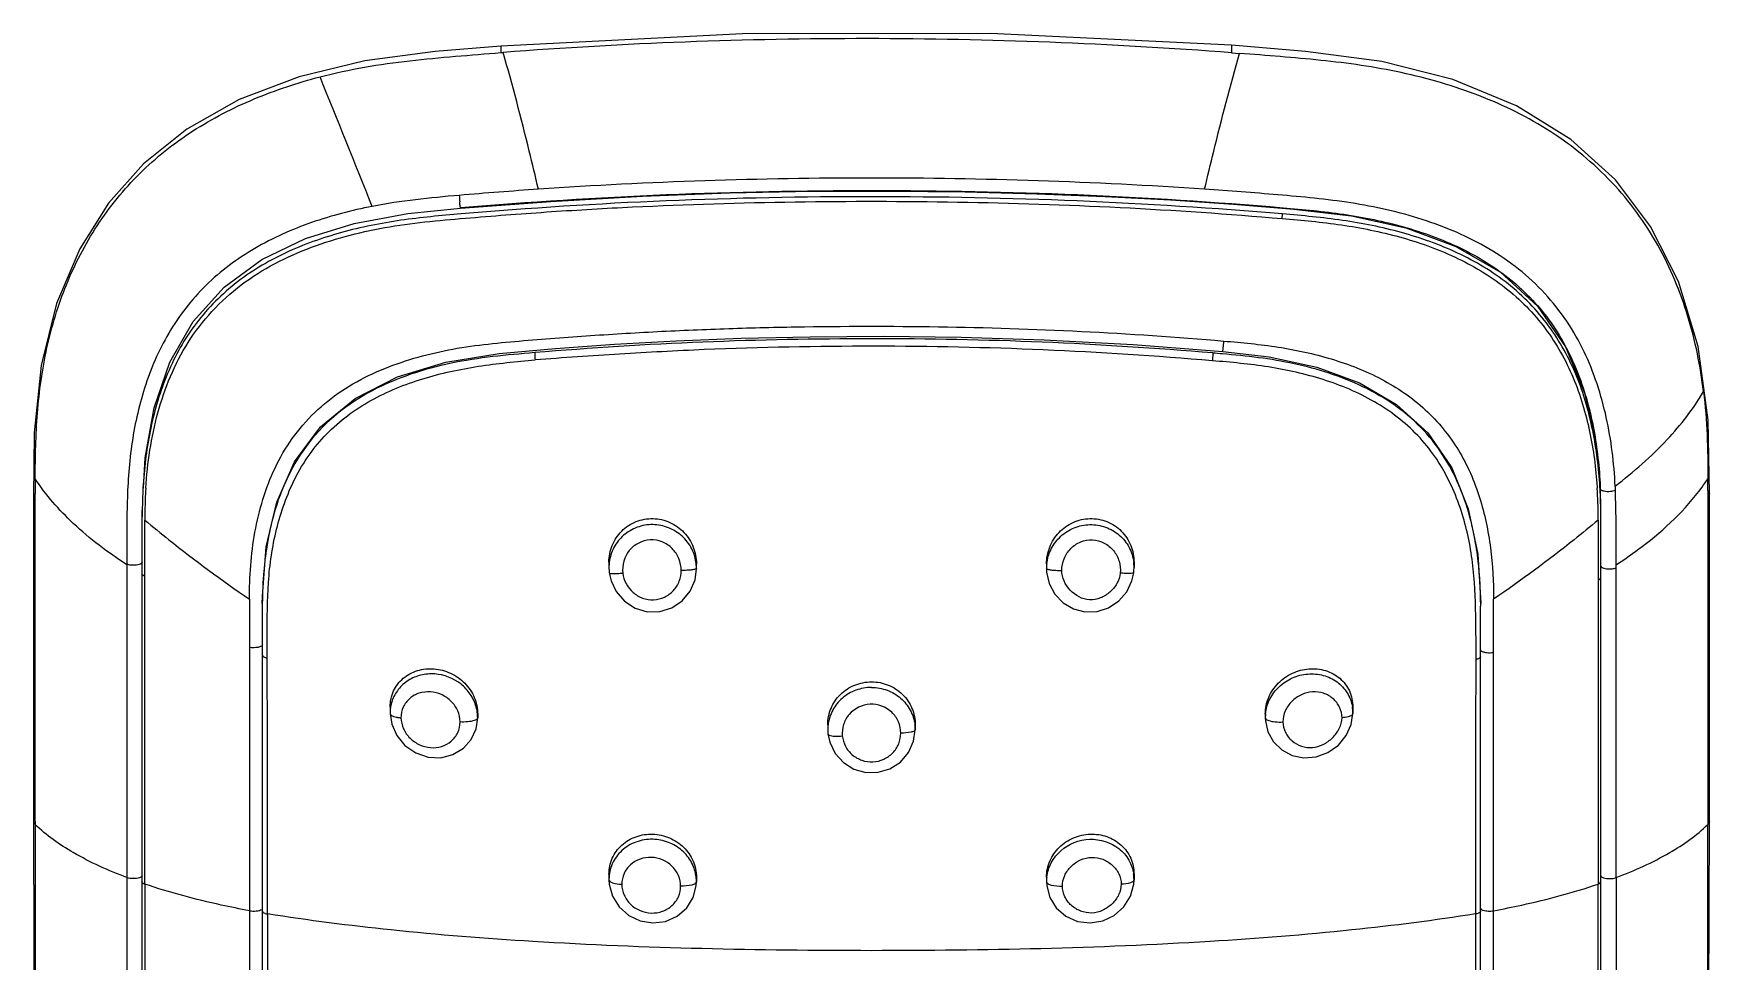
# Model space of a CAD drawing. Extents: x 300 to 2828, y 64 to 1916.
# Drawn here: x 1766.9 to 1824.4, y 1116.9 to 1148.8 of the extents above; entities that cross this region are included whole.
import ezdxf

# ---------------------------------------------------------------- set-up
doc = ezdxf.new("R2010")
doc.units = 0
doc.header["$LTSCALE"] = 10
doc.header["$MEASUREMENT"] = 0
doc.layers.add('DEF_LAYER_ASSEM_MEMBER', color=7, linetype='CONTINUOUS')

msp = doc.modelspace()

# ---------------------------------------------------------------- linework, layer by layer
at = {"layer": 'DEF_LAYER_ASSEM_MEMBER', "color": 9, "linetype": 'Continuous'}
for p, q in [((1782.938, 1148.108), (1783.015, 1148.114)), ((1766.975, 1132.741), (1766.975, 1132.993)), ((1820.517, 1133.212), (1820.519, 1133.168)), ((1824.314, 1133.086), (1824.313, 1132.877)), ((1770.729, 1130.803), (1770.729, 1132.076)), ((1820.553, 1132.076), (1820.553, 1130.715)), ((1770.729, 1130.153), (1770.729, 1130.803)), ((1820.553, 1130.715), (1820.553, 1130.023)), ((1770.117, 1130.561), (1770.118, 1130.544)), ((1770.118, 1130.544), (1770.118, 1119.813)), ((1770.729, 1119.593), (1770.729, 1130.153)), ((1821.166, 1119.813), (1821.165, 1130.437)), ((1821.166, 1130.438), (1821.166, 1130.533)), ((1820.553, 1130.023), (1820.553, 1119.593)), ((1774.316, 1129.365), (1774.316, 1127.71)), ((1816.967, 1127.54), (1816.967, 1129.365)), ((1766.973, 1121.752), (1766.973, 1121.641)), ((1824.309, 1121.751), (1824.309, 1121.64)), ((1770.118, 1119.813), (1770.118, 1048.373)), ((1821.165, 1119.813), (1821.165, 1048.373)), ((1774.931, 1118.571), (1774.931, 1047.132)), ((1816.352, 1118.571), (1816.352, 1047.132))]:
    msp.add_line(p, q, dxfattribs=at)
at = {"layer": 'DEF_LAYER_ASSEM_MEMBER', "color": 7, "linetype": 'Continuous'}
for p, q in [((1807.977, 1148.103), (1808.259, 1148.082)), ((1810.518, 1148.149), (1807.979, 1148.358)), ((1804.614, 1138.095), (1807.68, 1137.861)), ((1824.368, 1132.989), (1824.319, 1135.501)), ((1766.941, 1135.067), (1766.915, 1132.858)), ((1820.614, 1133.173), (1820.612, 1133.217)), ((1820.623, 1133.217), (1820.625, 1133.174)), ((1820.625, 1133.174), (1820.626, 1133.152)), ((1824.365, 1129.671), (1824.368, 1132.989)), ((1824.368, 1132.989), (1824.368, 1132.989)), ((1766.915, 1132.858), (1766.918, 1129.598)), ((1770.641, 1048.031), (1770.641, 1132.409)), ((1816.101, 1132.465), (1816.422, 1130.911)), ((1820.641, 1132.409), (1820.641, 1132.645)), ((1820.641, 1048.122), (1820.641, 1132.193)), ((1774.76, 1129.468), (1774.896, 1131.164)), ((1816.422, 1130.911), (1816.527, 1129.218)), ((1786.639, 1130.437), (1786.643, 1130.339)), ((1786.641, 1130.631), (1786.641, 1130.453)), ((1786.643, 1130.339), (1786.65, 1130.27)), ((1789.641, 1130.408), (1789.641, 1130.574)), ((1801.641, 1130.574), (1801.641, 1130.416)), ((1804.641, 1130.631), (1804.641, 1130.45)), ((1774.756, 1129.218), (1774.76, 1129.468)), ((1774.757, 1129.175), (1774.756, 1129.129)), ((1774.757, 1129.218), (1774.757, 1129.175)), ((1774.759, 1129.233), (1774.759, 1129.414)), ((1774.759, 1047.203), (1774.759, 1129.128)), ((1816.524, 1118.664), (1816.524, 1129.128)), ((1816.526, 1129.174), (1816.525, 1129.218)), ((1816.526, 1129.129), (1816.526, 1129.174)), ((1774.316, 1127.71), (1774.315, 1047.239)), ((1816.967, 1118.679), (1816.967, 1127.54)), ((1779.141, 1125.674), (1779.141, 1125.463)), ((1812.141, 1125.674), (1812.141, 1125.463)), ((1779.141, 1125.44), (1779.194, 1125.078)), ((1782.141, 1125.432), (1782.141, 1125.298)), ((1794.141, 1125.059), (1794.141, 1124.887)), ((1797.141, 1125.059), (1797.141, 1124.887)), ((1809.141, 1125.432), (1809.141, 1125.3)), ((1809.141, 1125.3), (1809.146, 1125.19)), ((1812.085, 1125.069), (1812.141, 1125.44)), ((1824.314, 1100.026), (1824.366, 1121.752)), ((1786.641, 1119.937), (1786.641, 1119.747)), ((1789.641, 1119.832), (1789.641, 1119.676)), ((1801.641, 1119.832), (1801.641, 1119.676)), ((1804.641, 1119.937), (1804.641, 1119.747)), ((1770.729, 1119.593), (1770.729, 1048.153)), ((1786.641, 1119.742), (1786.641, 1119.741)), ((1789.634, 1119.535), (1789.641, 1119.676)), ((1801.641, 1119.676), (1801.649, 1119.537)), ((1804.642, 1119.742), (1804.642, 1119.741)), ((1820.553, 1048.153), (1820.553, 1119.593)), ((1816.524, 1047.175), (1816.524, 1118.664)), ((1816.968, 1047.239), (1816.967, 1118.679))]:
    msp.add_line(p, q, dxfattribs=at)
for points in [[(1807.979, 1148.358), (1799.718, 1148.764), (1791.214, 1148.754), (1782.937, 1148.33)], [(1782.937, 1148.33), (1780.684, 1148.141), (1778.271, 1147.824)], [(1824.319, 1135.501), (1823.978, 1138.027), (1823.303, 1140.261), (1822.35, 1142.148), (1821.141, 1143.74), (1819.618, 1145.124), (1817.751, 1146.286), (1815.567, 1147.186), (1813.135, 1147.799), (1810.518, 1148.149)], [(1778.271, 1147.824), (1776.021, 1147.283), (1773.968, 1146.496), (1772.175, 1145.486), (1770.681, 1144.289), (1769.488, 1142.942), (1768.499, 1141.374), (1767.705, 1139.504), (1767.179, 1137.376), (1766.941, 1135.067)], [(1781.554, 1142.771), (1784.645, 1143.006), (1787.795, 1143.184), (1790.778, 1143.295), (1793.606, 1143.351), (1796.294, 1143.361), (1798.856, 1143.333), (1801.304, 1143.27), (1803.647, 1143.176), (1805.894, 1143.054), (1808.047, 1142.906)], [(1770.683, 1133.172), (1770.738, 1134.212), (1771.046, 1135.921), (1771.588, 1137.494), (1772.389, 1138.887), (1773.451, 1140.067), (1774.745, 1141.009), (1776.238, 1141.729), (1777.904, 1142.248), (1779.75, 1142.587), (1781.554, 1142.771)], [(1808.047, 1142.906), (1810.121, 1142.737), (1812.098, 1142.505), (1813.957, 1142.096), (1815.674, 1141.462), (1817.202, 1140.576), (1818.474, 1139.415), (1819.437, 1138.018), (1820.089, 1136.446), (1820.474, 1134.747), (1820.623, 1133.217)], [(1782.878, 1137.79), (1784.809, 1137.961), (1786.827, 1138.106), (1788.945, 1138.224), (1791.179, 1138.311), (1793.543, 1138.365)], [(1793.543, 1138.365), (1796.05, 1138.379), (1798.715, 1138.347), (1801.562, 1138.258), (1804.614, 1138.095)], [(1774.896, 1131.164), (1775.253, 1132.695), (1775.858, 1134.072), (1776.753, 1135.269), (1777.939, 1136.248), (1779.39, 1136.987), (1781.055, 1137.496), (1782.878, 1137.79)], [(1807.68, 1137.861), (1809.272, 1137.677), (1810.909, 1137.32), (1812.366, 1136.781), (1813.644, 1136.041), (1814.711, 1135.071), (1815.538, 1133.866), (1816.101, 1132.465)], [(1786.65, 1130.27), (1786.712, 1129.995), (1786.893, 1129.622), (1787.174, 1129.299), (1787.536, 1129.058), (1787.952, 1128.934), (1788.383, 1128.94), (1788.792, 1129.065), (1789.151, 1129.303), (1789.426, 1129.639), (1789.592, 1130.029), (1789.641, 1130.408)], [(1801.641, 1130.416), (1801.646, 1130.29), (1801.732, 1129.9), (1801.922, 1129.538), (1802.208, 1129.239), (1802.561, 1129.033), (1802.958, 1128.932), (1803.372, 1128.943), (1803.769, 1129.071), (1804.117, 1129.303), (1804.392, 1129.616), (1804.57, 1129.988), (1804.631, 1130.272)], [(1804.631, 1130.272), (1804.637, 1130.34), (1804.641, 1130.45)], [(1766.918, 1129.598), (1766.918, 1125.751), (1766.918, 1121.752)], [(1824.365, 1121.752), (1824.365, 1125.78), (1824.365, 1129.671)], [(1779.194, 1125.078), (1779.364, 1124.689), (1779.646, 1124.347), (1780.017, 1124.094), (1780.439, 1123.949), (1780.877, 1123.927), (1781.293, 1124.033), (1781.651, 1124.249), (1781.923, 1124.554), (1782.089, 1124.921), (1782.141, 1125.298)], [(1809.146, 1125.19), (1809.228, 1124.815), (1809.418, 1124.472), (1809.704, 1124.193), (1810.06, 1124.005), (1810.462, 1123.923), (1810.882, 1123.957), (1811.287, 1124.105), (1811.645, 1124.355), (1811.919, 1124.689), (1812.085, 1125.069)], [(1794.141, 1124.887), (1794.144, 1124.784), (1794.148, 1124.742)], [(1794.148, 1124.742), (1794.208, 1124.456), (1794.391, 1124.075), (1794.676, 1123.757), (1795.038, 1123.534), (1795.445, 1123.423), (1795.865, 1123.427), (1796.271, 1123.546), (1796.632, 1123.778), (1796.913, 1124.105), (1797.087, 1124.489), (1797.141, 1124.887)], [(1766.917, 1121.752), (1766.969, 1100.022), (1767.09, 1075.972), (1767.172, 1050.126)], [(1786.641, 1119.741), (1786.65, 1119.587), (1786.76, 1119.182), (1786.988, 1118.811), (1787.318, 1118.518), (1787.716, 1118.332), (1788.148, 1118.26), (1788.584, 1118.314), (1788.984, 1118.492), (1789.311, 1118.774), (1789.532, 1119.135), (1789.634, 1119.535)], [(1801.649, 1119.537), (1801.75, 1119.136), (1801.971, 1118.775), (1802.298, 1118.492), (1802.699, 1118.314), (1803.135, 1118.26), (1803.568, 1118.332), (1803.965, 1118.518), (1804.296, 1118.811), (1804.524, 1119.183), (1804.633, 1119.589), (1804.642, 1119.741)]]:
    msp.add_lwpolyline(points, dxfattribs=at)
at = {"layer": 'DEF_LAYER_ASSEM_MEMBER', "color": 9, "linetype": 'Continuous'}
for centre, radius, start, end in [((926.27, 802.349), 917.752, 21.777258, 22.076132), ((1796.818, 962.525), 181.336, 93.98282, 94.84303), ((1790.324, 1143.816), 8.836, 183.9121, 185.34989), ((1889.985, 1133.24), 123.01, 179.88173, 180.11524), ((1787.337, 1132.111), 16.607, 176.36033, 178.99898), ((1803.639, 1132.099), 16.915, 0.30238, 3.62271), ((1818.469, 1137.287), 6.964, 324.13393, 327.07647), ((1715.206, 1133.238), 109.108, 359.91995, 0.13847), ((-2848.431, 1128.427), 4615.408, 359.917145, 0.053553), ((1788.701, 1132.08), 17.972, 178.97487, 179.66133), ((1789.196, 1132.077), 18.467, 179.65982, 180.00053), ((1802.002, 1132.077), 18.551, 359.99993, 0.34581), ((1788.101, 1130.453), 1.459, 173.04555, 179.98917), ((1788.155, 1130.415), 1.486, 0.00777, 6.10006), ((1803.113, 1130.415), 1.472, 173.8619, 179.98717), ((1803.18, 1130.453), 1.461, 0.01149, 6.94176), ((1810.813, 1125.463), 1.329, 0.00639, 9.0561), ((1795.541, 1124.887), 1.399, 173.00431, 179.98829), ((1795.743, 1124.887), 1.399, 0.0122, 6.9968), ((1810.5, 1125.299), 1.359, 174.51395, 179.98377), ((1788.292, 1119.676), 1.349, 0.01678, 6.58626), ((1802.989, 1119.676), 1.348, 173.43747, 179.98217), ((1803.304, 1119.746), 1.337, 0.01408, 8.10911)]:
    msp.add_arc(centre, radius, start, end, dxfattribs=at)
at = {"layer": 'DEF_LAYER_ASSEM_MEMBER', "color": 7, "linetype": 'Continuous'}
for centre, radius, start, end in [((1795.868, 1003.015), 135.279, 85.13403, 90.09586), ((1798.578, 1034.54), 103.636, 84.96637, 85.14854), ((1787.605, 1132.217), 16.964, 176.77272, 179.3557), ((1809.155, 1130.427), 7.209, 22.6291, 23.21251), ((1803.347, 1132.206), 17.295, 359.95746, 3.20389), ((1799.901, 1132.281), 20.743, 1.72998, 2.40645), ((1789.011, 1132.194), 18.37, 179.33186, 180.00211), ((1794.074, 1132.116), 26.573, 0.631, 1.70532), ((1784.082, 1129.768), 9.273, 164.30309, 164.70379), ((1806.667, 1129.636), 9.823, 13.06032, 14.08426), ((1806.182, 1129.529), 10.319, 8.67305, 13.03182), ((1786.595, 1129.333), 11.826, 172.67057, 175.11493), ((1785.656, 1129.449), 10.88, 171.36462, 172.64123), ((1805.51, 1129.423), 11, 6.45946, 8.693), ((1803.958, 1129.259), 12.56, 3.45437, 6.40631), ((1780.731, 1125.295), 1.411, 5.49184, 15.70722), ((1780.487, 1125.463), 1.345, 180.00001, 180.962), ((1780.777, 1125.299), 1.364, 0.01645, 5.47341), ((1810.795, 1125.463), 1.347, 359.03615, 359.99973)]:
    msp.add_arc(centre, radius, start, end, dxfattribs=at)
for points, start_tangent, end_tangent in [([(1807.992, 1148.102), (1801.752, 1148.462), (1795.503, 1148.588), (1789.254, 1148.47), (1783.015, 1148.114)], (-0.997008, 0.077297), (-0.99702, -0.077146)), ([(1824.164, 1136.483), (1823.628, 1139.06), (1822.599, 1141.499), (1821.018, 1143.659), (1818.925, 1145.393), (1816.466, 1146.633), (1813.802, 1147.422), (1812.429, 1147.671), (1811.043, 1147.843), (1808.259, 1148.082)], (-0.121758, 0.99256), (-0.997028, 0.077046)), ([(1766.974, 1133.494), (1767.05, 1135.746), (1767.376, 1137.98), (1768.043, 1140.147), (1769.099, 1142.171), (1770.555, 1143.962), (1772.382, 1145.422), (1774.477, 1146.518), (1776.737, 1147.276)], (0.001586, 0.999999), (0.967972, 0.251058)), ([(1781.556, 1142.791), (1788.597, 1143.239), (1795.652, 1143.381), (1802.707, 1143.237), (1809.748, 1142.789)], (0.996414, 0.084616), (0.996375, -0.085074)), ([(1778.525, 1142.834), (1776.447, 1142.279), (1774.503, 1141.394), (1772.824, 1140.12), (1771.549, 1138.482), (1770.723, 1136.606), (1770.277, 1134.618), (1770.124, 1132.592), (1770.117, 1130.561)], (-0.981517, -0.191375), (-0.004613, -0.999989)), ([(1809.73, 1142.574), (1802.697, 1143.022), (1795.65, 1143.165), (1788.603, 1143.023), (1781.571, 1142.576)], (-0.996384, 0.084966), (-0.996421, -0.084531)), ([(1809.748, 1142.789), (1811.83, 1142.565), (1813.875, 1142.135), (1815.821, 1141.409), (1817.559, 1140.316), (1818.937, 1138.838), (1819.87, 1137.079), (1820.402, 1135.175), (1820.623, 1133.217)], (0.996375, -0.085074), (0.04607, -0.998938)), ([(1781.571, 1142.576), (1779.506, 1142.357), (1777.478, 1141.938), (1775.543, 1141.232), (1773.807, 1140.166), (1772.417, 1138.722), (1771.464, 1136.991), (1770.91, 1135.111), (1770.668, 1133.172)], (-0.996421, -0.084531), (-0.056753, -0.998388)), ([(1820.612, 1133.217), (1820.365, 1135.147), (1819.809, 1137.019), (1818.852, 1138.739), (1817.465, 1140.175), (1815.734, 1141.234), (1813.806, 1141.938), (1811.786, 1142.355), (1809.73, 1142.574)], (-0.059413, 0.998233), (-0.996384, 0.084966)), ([(1774.316, 1129.365), (1774.507, 1131.657), (1775.194, 1133.861), (1775.783, 1134.869), (1776.553, 1135.761), (1777.483, 1136.508), (1778.535, 1137.094), (1779.666, 1137.534), (1780.843, 1137.85), (1782.047, 1138.059), (1783.263, 1138.19), (1784.483, 1138.291), (1785.704, 1138.383), (1788.148, 1138.534), (1790.594, 1138.64), (1793.042, 1138.702), (1797.94, 1138.707), (1802.835, 1138.549), (1807.72, 1138.216)], (0, 1), (0.996348, -0.08538)), ([(1795.641, 1138.293), (1789.863, 1138.179), (1784.095, 1137.818)], (-1, 0.000051), (-0.996536, -0.083164)), ([(1807.72, 1138.216), (1809.581, 1138.009), (1811.403, 1137.601), (1813.123, 1136.908), (1814.624, 1135.861), (1815.762, 1134.469), (1816.485, 1132.848), (1816.859, 1131.123), (1816.967, 1129.365)], (0.996348, -0.08538), (0, -1)), ([(1784.095, 1137.818), (1782.657, 1137.681), (1781.231, 1137.453), (1779.842, 1137.075), (1778.525, 1136.513), (1777.34, 1135.735), (1776.362, 1134.733), (1775.633, 1133.559), (1775.154, 1132.276)], (-0.9965, -0.083595), (-0.270553, -0.962705)), ([(1807.327, 1137.541), (1801.528, 1137.913), (1795.719, 1138.038), (1789.91, 1137.921), (1787.008, 1137.767), (1785.559, 1137.672), (1784.11, 1137.57)], (-0.99646, 0.084074), (-0.996973, -0.077755)), ([(1815.781, 1133.269), (1815.221, 1134.316), (1814.47, 1135.252), (1813.543, 1136.036), (1812.482, 1136.651), (1811.335, 1137.11), (1810.136, 1137.434), (1808.91, 1137.646), (1807.671, 1137.777)], (-0.394152, 0.919045), (-0.996118, 0.088026)), ([(1774.92, 1128.103), (1774.97, 1129.941), (1775.068, 1130.856), (1775.247, 1131.761), (1775.514, 1132.645), (1775.88, 1133.499), (1776.962, 1135.026), (1778.481, 1136.177), (1780.265, 1136.923), (1782.167, 1137.35), (1784.11, 1137.569)], (0.008922, 0.99996), (0.996097, 0.088262)), ([(1816.363, 1128.122), (1816.312, 1129.938), (1816.042, 1131.739), (1815.422, 1133.459), (1814.954, 1134.256), (1814.365, 1134.977), (1812.879, 1136.134), (1811.125, 1136.893), (1809.248, 1137.327), (1807.327, 1137.541)], (-0.015909, 0.999873), (-0.99638, 0.085008)), ([(1816.195, 1132.027), (1815.81, 1133.201)], (-0.243378, 0.969931), (-0.384774, 0.923011)), ([(1821.166, 1130.533), (1821.167, 1131.173), (1821.142, 1133.101)], (-0.000495, 1), (-0.039911, 0.999203)), ([(1775.137, 1132.214), (1774.899, 1131.082)], (-0.263814, -0.964574), (-0.150204, -0.988655)), ([(1786.641, 1130.631), (1786.754, 1131.207), (1787.079, 1131.697), (1787.57, 1132.023), (1788.152, 1132.128), (1788.729, 1131.996), (1789.211, 1131.652), (1789.53, 1131.153), (1789.641, 1130.574)], (0, 1), (0, -1)), ([(1801.641, 1130.574), (1801.753, 1131.153), (1802.071, 1131.652), (1802.554, 1131.996), (1803.131, 1132.128), (1803.713, 1132.023), (1804.204, 1131.697), (1804.528, 1131.207), (1804.641, 1130.631)], (0, 1), (0, -1)), ([(1774.811, 1130.34), (1774.757, 1129.218)], (-0.085721, -0.996319), (-0.016073, -0.999871)), ([(1816.525, 1129.218), (1816.496, 1130.016)], (-0.01562, 0.999878), (-0.061319, 0.998118)), ([(1774.922, 1127.35), (1774.92, 1128.103)], (0.001578, 0.999999), (-0.004559, 0.99999)), ([(1816.363, 1128.107), (1816.36, 1127.299)], (-0.003973, -0.999992), (0.001578, -0.999999)), ([(1779.141, 1125.674), (1779.259, 1126.215), (1779.589, 1126.649), (1780.076, 1126.913), (1780.646, 1126.974), (1781.214, 1126.824), (1781.698, 1126.481), (1782.025, 1125.994), (1782.141, 1125.432)], (0, 1), (0, -1)), ([(1782.089, 1125.677), (1781.889, 1126.105), (1781.561, 1126.456), (1780.667, 1126.799), (1780.191, 1126.758), (1779.761, 1126.576), (1779.421, 1126.27), (1779.207, 1125.872)], (-0.27053, 0.962712), (-0.312698, -0.949853)), ([(1809.141, 1125.432), (1809.258, 1125.994), (1809.585, 1126.481), (1810.069, 1126.824), (1810.637, 1126.974), (1811.207, 1126.913), (1811.694, 1126.649), (1812.024, 1126.215), (1812.141, 1125.674)], (0, 1), (0, -1)), ([(1794.141, 1125.059), (1794.255, 1125.619), (1794.579, 1126.096), (1795.066, 1126.416), (1795.641, 1126.529), (1796.217, 1126.416), (1796.704, 1126.096), (1797.028, 1125.619), (1797.141, 1125.059)], (0, 1), (0, -1)), ([(1779.207, 1125.872), (1779.141, 1125.463)], (-0.312698, -0.949853), (0, -1)), ([(1809.745, 1125.153), (1809.832, 1124.793), (1810.058, 1124.505), (1810.379, 1124.322), (1810.754, 1124.274), (1811.127, 1124.381), (1811.446, 1124.611), (1811.677, 1124.928), (1811.771, 1125.297)], (-0.000933, -1), (0.022867, 0.999739)), ([(1786.641, 1119.937), (1786.756, 1120.478), (1787.082, 1120.928), (1787.569, 1121.218), (1788.143, 1121.306), (1788.715, 1121.178), (1789.201, 1120.855), (1789.527, 1120.382), (1789.641, 1119.832)], (0, 1), (0, -1)), ([(1801.641, 1119.832), (1801.756, 1120.382), (1802.081, 1120.854), (1802.567, 1121.178), (1803.139, 1121.306), (1803.713, 1121.219), (1804.2, 1120.929), (1804.527, 1120.479), (1804.641, 1119.937)], (0, 1), (0, -1)), ([(1770.552, 1119.808), (1770.332, 1119.779), (1770.118, 1119.813)], (-0.947844, -0.318733), (-0.934461, 0.356067)), ([(1770.641, 1119.881), (1770.635, 1119.861), (1770.552, 1119.808)], (-0.00679, -0.999977), (-0.947844, -0.318733)), ([(1820.642, 1119.881), (1820.648, 1119.861), (1820.731, 1119.808)], (0.009662, -0.999953), (0.947716, -0.319115)), ([(1820.731, 1119.808), (1820.951, 1119.779), (1821.166, 1119.813)], (0.947716, -0.319115), (0.933787, 0.35783)), ([(1804.201, 1119.587), (1804.114, 1119.223), (1803.888, 1118.915), (1803.568, 1118.694), (1803.19, 1118.6), (1802.811, 1118.666), (1802.49, 1118.864), (1802.268, 1119.161), (1802.185, 1119.52)], (-0.011014, -0.999939), (-0.012835, 0.999918)), ([(1774.759, 1118.664), (1774.78, 1118.627)], (0, -1), (0.753765, -0.657144)), ([(1774.78, 1118.627), (1774.791, 1118.618), (1774.839, 1118.594)], (0.753765, -0.657144), (0.938681, -0.344788)), ([(1816.503, 1118.627), (1816.492, 1118.618), (1816.444, 1118.594)], (-0.753016, -0.658003), (-0.938849, -0.34433)), ([(1816.524, 1118.664), (1816.503, 1118.627)], (-0.000008, -1), (-0.753016, -0.658003)), ([(1774.839, 1118.594), (1774.86, 1118.587), (1774.931, 1118.571)], (0.938681, -0.344788), (0.987306, -0.158833)), ([(1816.444, 1118.594), (1816.423, 1118.587), (1816.352, 1118.571)], (-0.938849, -0.34433), (-0.987282, -0.158976))]:
    msp.add_spline(points, degree=3, dxfattribs=dict(at, start_tangent=start_tangent, end_tangent=end_tangent))
at = {"layer": 'DEF_LAYER_ASSEM_MEMBER', "color": 9, "linetype": 'Continuous'}
for points, start_tangent, end_tangent in [([(1776.737, 1147.276), (1778.265, 1147.608), (1779.816, 1147.83), (1781.376, 1147.982), (1782.938, 1148.108)], (0.968034, 0.25082), (0.996959, 0.077928)), ([(1782.937, 1148.33), (1782.935, 1148.326), (1782.934, 1148.314), (1782.933, 1148.268), (1782.935, 1148.197), (1782.938, 1148.108)], (-0.996426, -0.084472), (0.045202, -0.998978)), ([(1784.223, 1143.423), (1783.908, 1144.733), (1783.015, 1148.114)], (-0.229151, 0.973391), (-0.277184, 0.960817)), ([(1807.06, 1143.423), (1807.373, 1144.723), (1808.259, 1148.082)], (0.229163, 0.973388), (0.276698, 0.960957)), ([(1807.979, 1148.358), (1807.981, 1148.353), (1807.983, 1148.339), (1807.983, 1148.316), (1807.983, 1148.285), (1807.981, 1148.204), (1807.977, 1148.103)], (0.997319, -0.073178), (-0.047142, -0.998888)), ([(1807.06, 1143.422), (1795.641, 1143.806), (1784.223, 1143.421)], (-0.997623, 0.06891), (-0.997613, -0.069047)), ([(1821.136, 1133.242), (1820.831, 1135.594), (1820.069, 1137.851), (1819.473, 1138.896), (1818.721, 1139.848), (1817.824, 1140.682), (1816.804, 1141.38), (1814.523, 1142.385), (1812.077, 1142.953), (1809.573, 1143.231), (1807.06, 1143.422)], (-0.048222, 0.998837), (-0.997693, 0.067882)), ([(1770.763, 1133.166), (1771.178, 1135.752), (1772.219, 1138.172), (1773.033, 1139.232), (1774.036, 1140.14), (1776.447, 1141.433), (1779.126, 1142.136), (1781.892, 1142.445), (1784.67, 1142.654), (1787.451, 1142.815), (1793.021, 1142.99), (1798.594, 1142.985), (1804.163, 1142.798), (1809.722, 1142.418)], (0.063943, 0.997954), (0.996363, -0.085207)), ([(1781.508, 1143.213), (1778.525, 1142.834)], (-0.996194, -0.087166), (-0.981129, -0.193354)), ([(1781.554, 1142.771), (1781.552, 1142.774), (1781.55, 1142.785), (1781.547, 1142.804), (1781.543, 1142.829), (1781.535, 1142.901), (1781.526, 1142.992)], (-0.997149, -0.075463), (-0.093019, 0.995664)), ([(1809.722, 1142.418), (1809.725, 1142.468), (1809.73, 1142.574)], (0.070714, 0.997497), (0.000998, 1)), ([(1809.722, 1142.418), (1811.75, 1142.2), (1813.743, 1141.787), (1815.645, 1141.094), (1817.357, 1140.055), (1818.736, 1138.647), (1819.694, 1136.957), (1820.259, 1135.114), (1820.517, 1133.212)], (0.996363, -0.085207), (0.066775, -0.997768)), ([(1807.68, 1137.861), (1807.683, 1137.868), (1807.687, 1137.891), (1807.692, 1137.929), (1807.698, 1137.979), (1807.71, 1138.1), (1807.72, 1138.216)], (0.996488, -0.083738), (0.082064, 0.996627)), ([(1784.095, 1137.818), (1784.096, 1137.778), (1784.11, 1137.569)], (0.006981, -0.999976), (0.079375, -0.996845)), ([(1807.343, 1137.805), (1807.341, 1137.762), (1807.327, 1137.541)], (-0.006688, -0.999978), (-0.082331, -0.996605)), ([(1821.136, 1133.243), (1822.917, 1134.837), (1824.164, 1136.483)], (0.794376, 0.607426), (0.504057, 0.86367)), ([(1824.164, 1136.483), (1824.314, 1133.502)], (0.121618, -0.992577), (0.001814, -0.999998)), ([(1770.117, 1130.544), (1768.277, 1131.964), (1766.974, 1133.495)], (-0.840002, 0.542583), (-0.54434, 0.838865)), ([(1820.626, 1133.152), (1820.655, 1133.11), (1820.754, 1133.074)], (0.047887, -0.998853), (0.978943, -0.204133)), ([(1820.754, 1133.074), (1820.973, 1133.065), (1821.142, 1133.101)], (0.978943, -0.204133), (0.929899, 0.367815)), ([(1821.142, 1133.101), (1821.147, 1133.139), (1821.136, 1133.242)], (0.189139, 0.98195), (-0.31762, 0.948218)), ([(1821.166, 1130.544), (1822.061, 1131.169), (1824.112, 1133.207)], (0.839989, 0.542604), (0.585584, 0.810612)), ([(1824.368, 1132.989), (1824.336, 1132.903), (1824.313, 1132.877)], (-0.001499, -0.999999), (-0.708957, -0.705251)), ([(1766.915, 1132.858), (1766.95, 1132.768), (1766.975, 1132.741)], (0.001524, -0.999999), (0.726811, -0.686837)), ([(1824.313, 1132.877), (1824.309, 1121.751)], (-0.001596, -0.999999), (-0.000178, -1)), ([(1770.729, 1132.076), (1771.552, 1131.404), (1774.316, 1129.365)], (0.765019, -0.644007), (0.824254, -0.56622)), ([(1788.141, 1131.921), (1787.607, 1131.828), (1787.144, 1131.554), (1786.812, 1131.136), (1786.652, 1130.63)], (-0.999962, 0.008699), (-0.121003, -0.992652)), ([(1789.633, 1130.573), (1789.479, 1131.092), (1789.147, 1131.524), (1788.681, 1131.814), (1788.141, 1131.921)], (-0.106205, 0.994344), (-0.999919, 0.012726)), ([(1801.65, 1130.573), (1801.803, 1131.088), (1802.13, 1131.52), (1802.591, 1131.811), (1803.127, 1131.921), (1803.665, 1131.833), (1804.134, 1131.56), (1804.47, 1131.14), (1804.631, 1130.629)], (0.106779, 0.994283), (0.120771, -0.99268)), ([(1820.553, 1132.076), (1819.731, 1131.404), (1816.967, 1129.365)], (-0.765019, -0.644007), (-0.824254, -0.56622)), ([(1789.119, 1130.35), (1789.04, 1130.754), (1788.812, 1131.098), (1788.466, 1131.326), (1788.058, 1131.395), (1787.66, 1131.289), (1787.339, 1131.032), (1787.115, 1130.259)], (-0.005543, 0.999985), (0.116871, -0.993147)), ([(1802.164, 1130.35), (1802.244, 1130.753), (1802.471, 1131.097), (1802.814, 1131.328), (1803.221, 1131.396), (1803.619, 1131.288), (1803.938, 1131.029), (1804.129, 1130.667), (1804.167, 1130.26)], (-0.003629, 0.999993), (-0.112823, -0.993615)), ([(1770.641, 1130.629), (1770.598, 1130.576), (1770.534, 1130.551), (1770.447, 1130.533), (1770.252, 1130.531), (1770.117, 1130.561)], (0.003082, -0.999995), (-0.932959, 0.359983)), ([(1770.729, 1130.153), (1770.693, 1130.169), (1770.641, 1130.226)], (-0.94657, 0.322499), (-0.004892, 0.999988)), ([(1786.65, 1130.27), (1786.687, 1130.25), (1786.787, 1130.241), (1786.937, 1130.244), (1787.115, 1130.259)], (0.129037, -0.99164), (0.993983, 0.109538)), ([(1787.115, 1130.259), (1787.468, 1129.597), (1787.794, 1129.399), (1788.172, 1129.343), (1788.542, 1129.434), (1788.849, 1129.657), (1789.05, 1129.977), (1789.119, 1130.35)], (0.114521, -0.993421), (0.021471, 0.999769)), ([(1789.641, 1130.416), (1789.631, 1130.402), (1789.601, 1130.39), (1789.487, 1130.368), (1789.317, 1130.354), (1789.119, 1130.35)], (0, -1), (-0.999982, 0.005918)), ([(1801.641, 1130.416), (1801.652, 1130.402), (1801.682, 1130.39), (1801.796, 1130.368), (1801.966, 1130.354), (1802.164, 1130.35)], (0, -1), (0.999982, 0.00592)), ([(1804.167, 1130.26), (1804.051, 1129.901), (1803.813, 1129.607), (1803.49, 1129.408), (1803.117, 1129.344), (1802.453, 1129.671), (1802.164, 1130.35)], (-0.120733, -0.992685), (-0.005968, 0.999982)), ([(1804.631, 1130.272), (1804.594, 1130.251), (1804.494, 1130.242), (1804.345, 1130.245), (1804.167, 1130.26)], (-0.115862, -0.993265), (-0.994046, 0.108958)), ([(1820.641, 1130.506), (1820.684, 1130.453), (1820.747, 1130.428), (1820.833, 1130.41), (1821.029, 1130.408), (1821.165, 1130.437)], (-0.013443, -0.99991), (0.934626, 0.355633)), ([(1820.553, 1130.023), (1820.59, 1130.038), (1820.641, 1130.095)], (0.946125, 0.3238), (-0.001373, 0.999999)), ([(1774.759, 1127.8), (1774.725, 1127.753), (1774.612, 1127.712), (1774.316, 1127.71)], (-0.00167, -0.999999), (-0.983414, 0.181374)), ([(1774.759, 1127.438), (1774.806, 1127.387), (1774.922, 1127.35)], (0.109382, -0.994), (0.984741, -0.174026)), ([(1774.931, 1118.571), (1774.931, 1120.766), (1774.922, 1127.35)], (-0.000042, 1), (-0.008053, 0.999968)), ([(1816.359, 1127.299), (1816.352, 1118.571)], (-0.006867, -0.999976), (-0.000048, -1)), ([(1816.524, 1127.386), (1816.477, 1127.335), (1816.359, 1127.299)], (-0.109047, -0.994037), (-0.985286, -0.170912)), ([(1816.524, 1127.63), (1816.554, 1127.586), (1816.654, 1127.546)], (0.004025, -0.999992), (0.973312, -0.229485)), ([(1816.654, 1127.546), (1816.735, 1127.533), (1816.967, 1127.54)], (0.973312, -0.229485), (0.983412, 0.181386)), ([(1809.148, 1125.429), (1809.294, 1125.934), (1809.616, 1126.363), (1810.07, 1126.663), (1810.597, 1126.797), (1811.13, 1126.749), (1811.6, 1126.524), (1811.948, 1126.149), (1812.125, 1125.672)], (0.095376, 0.995441), (0.157535, -0.987513)), ([(1781.537, 1125.153), (1781.459, 1125.532), (1781.234, 1125.859), (1780.906, 1126.089), (1780.521, 1126.185), (1780.138, 1126.14), (1779.81, 1125.959), (1779.59, 1125.663), (1779.512, 1125.297)], (0.000955, 1), (0.007442, -0.999972)), ([(1795.641, 1126.337), (1795.108, 1126.241), (1794.644, 1125.969), (1794.311, 1125.556), (1794.152, 1125.057)], (-1, -0.000609), (-0.121704, -0.992566)), ([(1795.641, 1126.337), (1796.175, 1126.241), (1796.638, 1125.969), (1796.971, 1125.556), (1797.131, 1125.057)], (1, -0.000857), (0.121715, -0.992565)), ([(1811.771, 1125.297), (1811.688, 1125.66), (1811.463, 1125.95), (1811.139, 1126.135), (1810.759, 1126.185), (1810.377, 1126.085), (1810.051, 1125.855), (1809.826, 1125.53), (1809.745, 1125.153)], (0.023372, 0.999727), (-0.019336, -0.999813)), ([(1796.646, 1124.77), (1796.565, 1125.157), (1796.336, 1125.484), (1795.592, 1125.758), (1794.879, 1125.413), (1794.683, 1125.067), (1794.641, 1124.674)], (-0.004574, 0.99999), (0.087858, -0.996133)), ([(1779.141, 1125.44), (1779.148, 1125.415), (1779.241, 1125.349)], (0.01394, -0.999903), (0.929882, -0.367859)), ([(1779.241, 1125.349), (1779.267, 1125.34), (1779.36, 1125.316)], (0.929882, -0.367859), (0.981554, -0.191183)), ([(1779.36, 1125.316), (1779.396, 1125.31), (1779.512, 1125.297)], (0.981554, -0.191183), (0.997681, -0.068059)), ([(1779.512, 1125.297), (1779.596, 1124.922), (1779.821, 1124.599), (1780.148, 1124.374), (1780.527, 1124.273), (1780.906, 1124.315), (1781.234, 1124.494), (1781.457, 1124.788), (1781.537, 1125.153)], (0.019853, -0.999803), (0.00505, 0.999987)), ([(1782.026, 1125.204), (1781.805, 1125.158), (1781.537, 1125.153)], (-0.940507, -0.339773), (-0.997957, 0.063883)), ([(1782.141, 1125.3), (1782.134, 1125.274), (1782.026, 1125.204)], (0, -1), (-0.940507, -0.339773)), ([(1809.141, 1125.3), (1809.149, 1125.274), (1809.257, 1125.204)], (0, -1), (0.940506, -0.339777)), ([(1809.257, 1125.204), (1809.478, 1125.158), (1809.745, 1125.153)], (0.940506, -0.339777), (0.997957, 0.063882)), ([(1812.041, 1125.349), (1811.986, 1125.331), (1811.771, 1125.297)], (-0.929832, -0.367985), (-0.997722, -0.067458)), ([(1812.141, 1125.44), (1812.135, 1125.415), (1812.041, 1125.349)], (-0.017978, -0.999838), (-0.929832, -0.367985)), ([(1794.148, 1124.742), (1794.155, 1124.726), (1794.236, 1124.686)], (0.104229, -0.994553), (0.970999, -0.239084)), ([(1794.236, 1124.686), (1794.413, 1124.666), (1794.641, 1124.674)], (0.970999, -0.239084), (0.995751, 0.092085)), ([(1794.641, 1124.674), (1794.75, 1124.318), (1794.984, 1124.025), (1795.313, 1123.839), (1795.691, 1123.786), (1796.061, 1123.875), (1796.37, 1124.092), (1796.575, 1124.405), (1796.646, 1124.77)], (0.115317, -0.993329), (0.004164, 0.999991)), ([(1797.141, 1124.887), (1797.104, 1124.842), (1796.997, 1124.805), (1796.646, 1124.77)], (0, -1), (-0.999998, -0.002093)), ([(1766.917, 1121.752), (1766.949, 1121.667), (1766.972, 1121.641)], (-0.00006, -1), (0.710864, -0.703329)), ([(1770.118, 1119.813), (1768.278, 1120.673), (1766.972, 1121.641)], (-0.934402, 0.356221), (-0.710881, 0.703312)), ([(1766.972, 1121.641), (1767.125, 1085.886), (1767.303, 1050.126)], (-0.00001, -1), (0.000769, -1)), ([(1821.165, 1119.813), (1823.004, 1120.673), (1824.31, 1121.641)], (0.934242, 0.35664), (0.711264, 0.702925)), ([(1823.98, 1050.125), (1824.157, 1085.886), (1824.311, 1121.641)], (0.00077, 1), (-0.00001, 1)), ([(1824.365, 1121.752), (1824.333, 1121.667), (1824.311, 1121.641)], (-0.000237, -1), (-0.710389, -0.703809)), ([(1788.141, 1121.13), (1787.568, 1121.035), (1787.082, 1120.739), (1786.756, 1120.287), (1786.641, 1119.747)], (-0.999724, 0.023508), (0, -1)), ([(1789.633, 1119.831), (1789.476, 1120.329), (1789.142, 1120.745), (1788.677, 1121.024), (1788.141, 1121.13)], (-0.114502, 0.993423), (-0.999728, 0.023311)), ([(1801.65, 1119.83), (1801.805, 1120.324), (1802.133, 1120.738), (1803.122, 1121.129), (1804.121, 1120.808), (1804.46, 1120.418), (1804.628, 1119.935)], (0.114071, 0.993473), (0.14099, -0.990011)), ([(1789.098, 1119.52), (1789.021, 1119.889), (1788.801, 1120.206), (1788.09, 1120.508), (1787.377, 1120.254), (1787.159, 1119.95), (1787.082, 1119.587)], (-0.002365, 0.999997), (-0.008777, -0.999961)), ([(1802.185, 1119.52), (1802.264, 1119.886), (1802.486, 1120.199), (1802.808, 1120.419), (1803.19, 1120.507), (1803.571, 1120.442), (1803.893, 1120.243), (1804.117, 1119.946), (1804.201, 1119.587)], (-0.010593, 0.999944), (0.003945, -0.999992)), ([(1770.641, 1119.665), (1770.648, 1119.645), (1770.729, 1119.593)], (0, -1), (0.94657, -0.322499)), ([(1774.315, 1118.679), (1773.35, 1118.874), (1770.729, 1119.593)], (-0.983155, 0.182771), (-0.946633, 0.322313)), ([(1786.641, 1119.741), (1786.673, 1119.686), (1786.767, 1119.637), (1787.082, 1119.587)], (0.003499, -0.999994), (0.999408, -0.03439)), ([(1787.082, 1119.587), (1787.161, 1119.218), (1787.38, 1118.901), (1787.707, 1118.686), (1788.09, 1118.6), (1788.475, 1118.659), (1788.802, 1118.854), (1789.021, 1119.156), (1789.098, 1119.52)], (0.016397, -0.999866), (0.008345, 0.999965)), ([(1789.641, 1119.676), (1789.599, 1119.613), (1789.479, 1119.561), (1789.098, 1119.52)], (-0.002317, -0.999997), (-0.99963, 0.027214)), ([(1801.641, 1119.676), (1801.684, 1119.613), (1801.804, 1119.561), (1802.185, 1119.52)], (0.00232, -0.999997), (0.99963, 0.02721)), ([(1804.642, 1119.741), (1804.609, 1119.686), (1804.516, 1119.637), (1804.201, 1119.587)], (-0.003567, -0.999994), (-0.999408, -0.034391)), ([(1816.967, 1118.679), (1817.933, 1118.874), (1820.553, 1119.593)], (0.983161, 0.182739), (0.946624, 0.32234)), ([(1820.553, 1119.593), (1820.59, 1119.608), (1820.641, 1119.665)], (0.94657, 0.322499), (0, 1)), ([(1774.316, 1118.679), (1774.552, 1118.671), (1774.657, 1118.692), (1774.73, 1118.725)], (0.983168, -0.182704), (0.809692, 0.586855)), ([(1816.524, 1118.768), (1816.53, 1118.748), (1816.614, 1118.695)], (0.000701, -1), (0.948489, -0.316809)), ([(1816.614, 1118.695), (1816.782, 1118.667), (1816.967, 1118.679)], (0.948489, -0.316809), (0.983168, 0.182701)), ([(1816.352, 1118.571), (1812.113, 1118.019), (1807.249, 1117.624), (1795.639, 1117.309), (1784.035, 1117.624), (1779.17, 1118.019), (1774.931, 1118.571)], (-0.987312, -0.158789), (-0.987312, 0.158791))]:
    msp.add_spline(points, degree=3, dxfattribs=dict(at, start_tangent=start_tangent, end_tangent=end_tangent))

doc.saveas('drawing.dxf')
